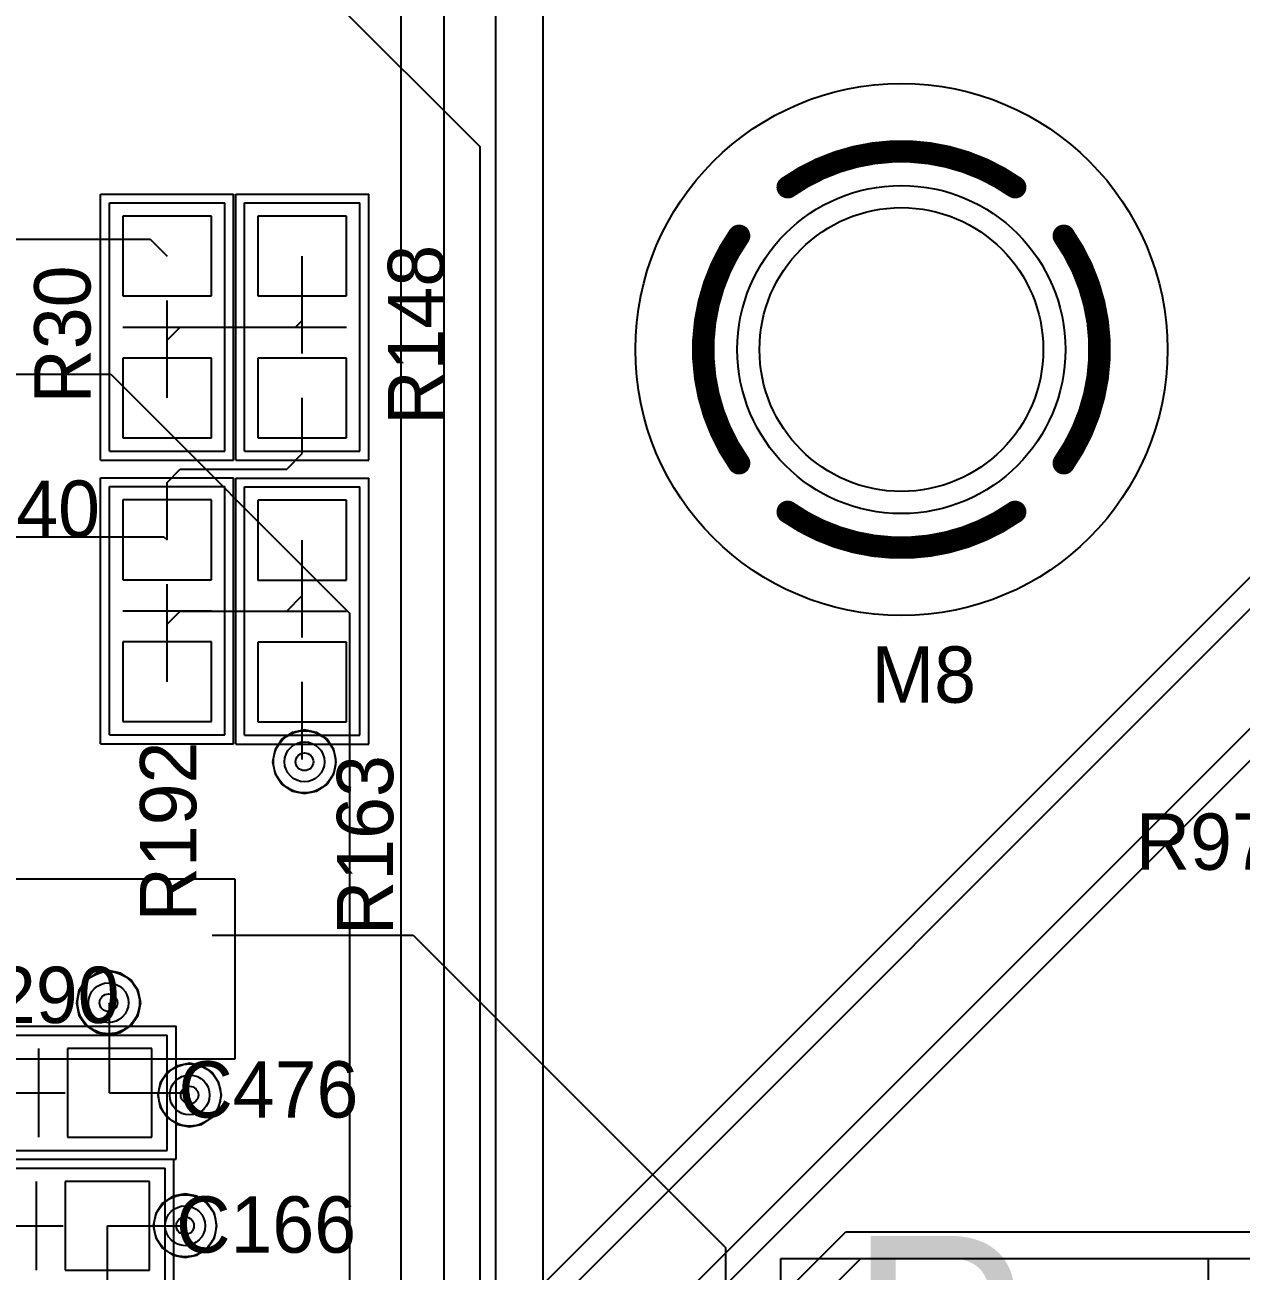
# Model space of a CAD drawing. Extents: x 28 to 300, y 18 to 330.
# Drawn here: x 204.35 to 218.06, y 167.66 to 181.71 of the extents above; entities that cross this region are included whole.
import ezdxf

# ---------------------------------------------------------------- set-up
doc = ezdxf.new("R2010")
doc.units = 0
for name, color, linetype in [('BOTTOMLAYER', 5, 'CONTINUOUS'), ('BOTTOMSOLDER', 6, 'CONTINUOUS'), ('DRILLDRAWING', 1, 'CONTINUOUS'), ('INTERNALPLANE1', 76, 'CONTINUOUS'), ('INTERNALPLANE6', 136, 'CONTINUOUS'), ('MECHANICAL14', 56, 'CONTINUOUS'), ('MECHANICAL15', 56, 'CONTINUOUS'), ('MIDLAYER1', 16, 'CONTINUOUS'), ('MIDLAYER3', 90, 'CONTINUOUS'), ('MULTILAYER', 9, 'CONTINUOUS'), ('PADHOLELAYER', 156, 'CONTINUOUS'), ('TOPLAYER', 1, 'CONTINUOUS'), ('TOPOVERLAY', 2, 'CONTINUOUS'), ('TOPPASTE', 8, 'CONTINUOUS'), ('TOPSOLDER', 216, 'CONTINUOUS'), ('VIAHOLELAYER', 16, 'CONTINUOUS')]:
    doc.layers.add(name, color=color, linetype=linetype)

msp = doc.modelspace()

# ---------------------------------------------------------------- linework, layer by layer
at = {"layer": 'BOTTOMLAYER'}
for p, q in [((198.94, 172.08), (206.713, 172.08)), ((206.713, 172.08), (206.713, 170.048)), ((206.459, 171.445), (208.725, 171.445)), ((208.725, 171.445), (212.25, 167.92)), ((205.29, 171.045), (205.152, 171.018)), ((205.429, 171.018), (205.29, 171.045)), ((205.034, 170.939), (204.955, 170.822)), ((205.152, 171.018), (205.034, 170.939)), ((205.547, 170.939), (205.429, 171.018)), ((205.625, 170.822), (205.547, 170.939)), ((204.955, 170.822), (204.928, 170.683)), ((205.653, 170.683), (205.625, 170.822)), ((204.928, 170.683), (204.955, 170.544)), ((205.625, 170.544), (205.653, 170.683)), ((204.955, 170.544), (205.034, 170.427)), ((205.547, 170.427), (205.625, 170.544)), ((205.034, 170.427), (205.152, 170.348)), ((205.152, 170.348), (205.29, 170.32)), ((205.29, 170.32), (205.429, 170.348)), ((205.429, 170.348), (205.547, 170.427)), ((206.713, 170.048), (197.086, 170.048)), ((212.25, 154.725), (212.25, 167.92))]:
    msp.add_line(p, q, dxfattribs=at)
for centre, radius in [((214.231, 178.049), 3), ((207.5, 173.4), 0.225), ((205.29, 170.683), 0.225), ((206.205, 169.642), 0.225), ((206.154, 168.168), 0.225)]:
    msp.add_circle(centre, radius, dxfattribs=at)
at = {"layer": 'BOTTOMSOLDER'}
msp.add_circle((214.231, 178.049), 3, dxfattribs=at)
at = {"layer": 'DRILLDRAWING'}
for centre, radius in [((214.231, 178.049), 1.6), ((207.5, 173.4), 0.1), ((205.29, 170.683), 0.1), ((206.205, 169.642), 0.1), ((206.154, 168.168), 0.1)]:
    msp.add_circle(centre, radius, dxfattribs=at)
at = {"layer": 'INTERNALPLANE1'}
for centre, radius in [((214.231, 178.049), 1.85), ((207.5, 173.4), 0.35), ((205.29, 170.683), 0.35), ((206.205, 169.642), 0.35), ((206.154, 168.168), 0.35)]:
    msp.add_circle(centre, radius, dxfattribs=at)
at = {"layer": 'INTERNALPLANE6', "const_width": 0.254}
for points in [[(212.949, 179.88, -0.315299), (215.513, 179.88)], [(212.4, 176.767, -0.315299), (212.4, 179.331)], [(216.062, 179.331, -0.315299), (216.062, 176.767)], [(215.513, 176.218, -0.315299), (212.949, 176.218)]]:
    msp.add_lwpolyline(points, format="xyb", dxfattribs=at)
at = {"layer": 'INTERNALPLANE6', "const_width": 0.127}
for points in [[(212.886, 179.88, 1), (213.013, 179.88, 1)], [(215.45, 179.88, 1), (215.577, 179.88, 1)], [(212.337, 179.331, 1), (212.464, 179.331, 1)], [(215.999, 179.331, 1), (216.126, 179.331, 1)], [(212.337, 176.767, 1), (212.464, 176.767, 1)], [(215.999, 176.767, 1), (216.126, 176.767, 1)], [(212.886, 176.218, 1), (213.013, 176.218, 1)], [(215.45, 176.218, 1), (215.577, 176.218, 1)]]:
    msp.add_lwpolyline(points, format="xyb", close=True, dxfattribs=at)
at = {"layer": 'MECHANICAL14'}
for p, q in [((205.301, 176.903), (205.301, 179.703)), ((205.301, 179.703), (206.601, 179.703)), ((206.601, 176.903), (206.601, 179.703)), ((206.825, 176.903), (206.825, 179.703)), ((206.825, 179.703), (208.125, 179.703)), ((208.125, 176.903), (208.125, 179.703)), ((205.301, 176.903), (206.601, 176.903)), ((206.825, 176.903), (208.125, 176.903)), ((205.3, 173.703), (205.3, 176.503)), ((205.3, 176.503), (206.6, 176.503)), ((206.6, 173.703), (206.6, 176.503)), ((206.825, 176.5), (208.125, 176.5)), ((206.825, 173.7), (206.825, 176.5)), ((208.125, 173.7), (208.125, 176.5)), ((205.3, 173.703), (206.6, 173.703)), ((206.825, 173.7), (208.125, 173.7)), ((203.053, 170.317), (205.953, 170.317)), ((205.953, 169.017), (205.953, 170.317)), ((203.053, 169.017), (205.953, 169.017)), ((203.028, 168.818), (205.928, 168.818)), ((205.928, 167.518), (205.928, 168.818))]:
    msp.add_line(p, q, dxfattribs=at)
at = {"layer": 'MECHANICAL15'}
for p, q in [((205.201, 176.803), (205.201, 179.803)), ((205.201, 179.803), (206.701, 179.803)), ((206.701, 176.803), (206.701, 179.803)), ((206.725, 179.803), (208.225, 179.803)), ((206.725, 176.803), (206.725, 179.803)), ((208.225, 176.803), (208.225, 179.803)), ((205.951, 178.003), (205.951, 178.603)), ((207.475, 178.003), (207.475, 178.603)), ((205.651, 178.303), (206.251, 178.303)), ((207.175, 178.303), (207.775, 178.303)), ((205.201, 176.803), (206.701, 176.803)), ((206.725, 176.803), (208.225, 176.803)), ((205.2, 173.603), (205.2, 176.603)), ((205.2, 176.603), (206.7, 176.603)), ((206.7, 173.603), (206.7, 176.603)), ((206.725, 176.6), (208.225, 176.6)), ((206.725, 173.6), (206.725, 176.6)), ((208.225, 173.6), (208.225, 176.6)), ((205.95, 174.803), (205.95, 175.403)), ((207.475, 174.8), (207.475, 175.4)), ((205.65, 175.103), (206.25, 175.103)), ((207.175, 175.1), (207.775, 175.1)), ((205.2, 173.603), (206.7, 173.603)), ((206.725, 173.6), (208.225, 173.6)), ((202.953, 170.417), (206.053, 170.417)), ((206.053, 168.917), (206.053, 170.417)), ((204.503, 169.367), (204.503, 169.967)), ((204.203, 169.667), (204.803, 169.667)), ((202.928, 168.918), (206.028, 168.918)), ((206.028, 167.418), (206.028, 168.918)), ((202.953, 168.917), (206.053, 168.917)), ((204.478, 167.868), (204.478, 168.468)), ((204.178, 168.168), (204.778, 168.168))]:
    msp.add_line(p, q, dxfattribs=at)
at = {"layer": 'MIDLAYER1'}
for p, q in [((198.048, 155.367), (228.502, 185.821)), ((198.153, 155.113), (228.608, 185.567)), ((196.172, 151.785), (228.735, 184.348)), ((196.277, 151.531), (228.84, 184.094))]:
    msp.add_line(p, q, dxfattribs=at)
for centre, radius in [((214.231, 178.049), 3), ((207.5, 173.4), 0.225), ((205.29, 170.683), 0.225), ((206.205, 169.642), 0.225), ((206.154, 168.168), 0.225)]:
    msp.add_circle(centre, radius, dxfattribs=at)
at = {"layer": 'MIDLAYER3'}
for p, q in [((204.452, 185.364), (209.481, 180.335)), ((209.481, 154.071), (209.481, 180.335)), ((204.056, 177.77), (205.316, 177.77)), ((205.316, 177.77), (208.008, 175.077)), ((208.008, 175.077), (208.008, 157.526)), ((207.363, 173.732), (207.246, 173.654)), ((207.5, 173.759), (207.363, 173.732)), ((207.637, 173.732), (207.5, 173.759)), ((207.754, 173.654), (207.637, 173.732)), ((207.246, 173.654), (207.168, 173.537)), ((207.832, 173.537), (207.754, 173.654)), ((207.168, 173.537), (207.141, 173.4)), ((207.859, 173.4), (207.832, 173.537)), ((207.141, 173.4), (207.168, 173.263)), ((207.832, 173.263), (207.859, 173.4)), ((207.168, 173.263), (207.246, 173.146)), ((207.246, 173.146), (207.363, 173.068)), ((207.637, 173.068), (207.754, 173.146)), ((207.754, 173.146), (207.832, 173.263)), ((207.363, 173.068), (207.5, 173.041)), ((207.5, 173.041), (207.637, 173.068)), ((205.29, 171.042), (205.153, 171.014)), ((205.428, 171.014), (205.29, 171.042)), ((205.037, 170.937), (204.959, 170.82)), ((205.153, 171.014), (205.037, 170.937)), ((205.544, 170.937), (205.428, 171.014)), ((205.622, 170.82), (205.544, 170.937)), ((204.959, 170.82), (204.932, 170.683)), ((205.649, 170.683), (205.622, 170.82)), ((204.932, 170.683), (204.959, 170.546)), ((205.622, 170.546), (205.649, 170.683)), ((204.959, 170.546), (205.037, 170.429)), ((205.544, 170.429), (205.622, 170.546)), ((205.037, 170.429), (205.153, 170.351)), ((205.153, 170.351), (205.29, 170.324)), ((205.29, 170.324), (205.428, 170.351)), ((205.428, 170.351), (205.544, 170.429)), ((206.067, 169.973), (205.951, 169.895)), ((206.205, 170), (206.067, 169.973)), ((206.342, 169.973), (206.205, 170)), ((206.459, 169.895), (206.342, 169.973)), ((205.873, 169.779), (205.846, 169.642)), ((205.951, 169.895), (205.873, 169.779)), ((206.536, 169.779), (206.459, 169.895)), ((206.564, 169.642), (206.536, 169.779)), ((205.846, 169.642), (205.873, 169.504)), ((206.536, 169.504), (206.564, 169.642)), ((205.873, 169.504), (205.951, 169.388)), ((206.459, 169.388), (206.536, 169.504)), ((205.951, 169.388), (206.067, 169.31)), ((206.342, 169.31), (206.459, 169.388)), ((206.067, 169.31), (206.205, 169.283)), ((206.205, 169.283), (206.342, 169.31)), ((206.017, 168.5), (205.9, 168.422)), ((206.154, 168.527), (206.017, 168.5)), ((206.291, 168.5), (206.154, 168.527)), ((206.408, 168.422), (206.291, 168.5)), ((205.9, 168.422), (205.822, 168.306)), ((206.486, 168.306), (206.408, 168.422)), ((205.822, 168.306), (205.795, 168.168)), ((206.513, 168.168), (206.486, 168.306)), ((205.795, 168.168), (205.822, 168.031)), ((206.486, 168.031), (206.513, 168.168)), ((205.822, 168.031), (205.9, 167.915)), ((206.408, 167.915), (206.486, 168.031)), ((205.9, 167.915), (206.017, 167.837)), ((206.017, 167.837), (206.154, 167.809)), ((206.154, 167.809), (206.291, 167.837)), ((206.291, 167.837), (206.408, 167.915))]:
    msp.add_line(p, q, dxfattribs=at)
for centre, radius in [((214.231, 178.049), 3), ((207.5, 173.4), 0.225), ((205.29, 170.683), 0.225), ((206.205, 169.642), 0.225), ((206.154, 168.168), 0.225)]:
    msp.add_circle(centre, radius, dxfattribs=at)
at = {"layer": 'MULTILAYER'}
for centre, radius in [((214.231, 178.049), 3), ((207.5, 173.4), 0.225), ((205.29, 170.683), 0.225), ((206.205, 169.642), 0.225), ((206.154, 168.168), 0.225)]:
    msp.add_circle(centre, radius, dxfattribs=at)
at = {"layer": 'PADHOLELAYER'}
msp.add_circle((214.231, 178.049), 1.6, dxfattribs=at)
at = {"layer": 'TOPLAYER'}
for p, q in [((209.075, 161.107), (209.075, 188.091)), ((208.592, 161.234), (208.592, 184.907)), ((209.659, 161.107), (209.659, 184.628)), ((210.193, 161.056), (210.193, 183.307)), ((206.451, 179.553), (205.451, 179.553)), ((205.451, 179.553), (205.451, 178.653)), ((206.451, 178.653), (206.451, 179.553)), ((207.975, 179.553), (206.975, 179.553)), ((206.975, 179.553), (206.975, 178.653)), ((207.975, 178.653), (207.975, 179.553)), ((200.972, 179.294), (205.76, 179.294)), ((205.76, 179.294), (205.951, 179.103)), ((207.475, 178.378), (207.475, 179.103)), ((205.451, 178.653), (206.451, 178.653)), ((206.975, 178.653), (207.975, 178.653)), ((207.4, 178.303), (207.475, 178.378)), ((205.951, 178.154), (206.1, 178.303)), ((206.1, 178.303), (207.4, 178.303)), ((205.951, 177.503), (205.951, 178.154)), ((206.451, 177.953), (205.451, 177.953)), ((205.451, 177.953), (205.451, 177.053)), ((206.451, 177.053), (206.451, 177.953)), ((207.975, 177.953), (206.975, 177.953)), ((206.975, 177.953), (206.975, 177.053)), ((207.975, 177.053), (207.975, 177.953)), ((205.951, 177.503), (205.951, 177.579)), ((207.475, 176.875), (207.475, 177.503)), ((205.451, 177.053), (206.451, 177.053)), ((206.975, 177.053), (207.975, 177.053)), ((207.3, 176.7), (207.475, 176.875)), ((205.95, 176.55), (206.1, 176.7)), ((206.1, 176.7), (207.3, 176.7)), ((205.95, 175.903), (205.95, 176.55)), ((206.45, 176.353), (205.45, 176.353)), ((205.45, 176.353), (205.45, 175.453)), ((206.45, 175.453), (206.45, 176.353)), ((207.975, 176.35), (206.975, 176.35)), ((206.975, 176.35), (206.975, 175.45)), ((207.975, 175.45), (207.975, 176.35)), ((201.7, 175.937), (205.915, 175.937)), ((205.915, 175.937), (205.95, 175.903)), ((207.475, 175.275), (207.475, 175.9)), ((205.45, 175.453), (206.45, 175.453)), ((206.975, 175.45), (207.975, 175.45)), ((207.3, 175.1), (207.475, 175.275)), ((205.95, 174.953), (206.097, 175.1)), ((206.097, 175.1), (207.3, 175.1)), ((205.95, 174.303), (205.95, 174.953)), ((206.45, 174.753), (205.45, 174.753)), ((205.45, 174.753), (205.45, 173.853)), ((206.45, 173.853), (206.45, 174.753)), ((207.975, 174.75), (206.975, 174.75)), ((206.975, 174.75), (206.975, 173.85)), ((207.975, 173.85), (207.975, 174.75)), ((207.475, 173.425), (207.475, 174.3)), ((205.45, 173.853), (206.45, 173.853)), ((206.975, 173.85), (207.975, 173.85)), ((205.29, 170.683), (205.303, 170.67)), ((205.303, 169.667), (205.303, 170.67)), ((205.778, 170.167), (204.828, 170.167)), ((204.828, 170.167), (204.828, 169.167)), ((205.778, 169.167), (205.778, 170.167)), ((205.303, 169.667), (206.179, 169.667)), ((206.179, 169.667), (206.205, 169.642)), ((204.828, 169.167), (205.778, 169.167)), ((205.753, 168.668), (204.803, 168.668)), ((204.803, 168.668), (204.803, 167.668)), ((205.753, 167.668), (205.753, 168.668)), ((205.278, 168.168), (206.154, 168.168)), ((205.278, 167.241), (205.278, 168.168)), ((210.728, 165.225), (213.603, 168.1)), ((213.603, 168.1), (228.133, 168.1)), ((211.05, 165.075), (213.775, 167.8)), ((213.775, 167.8), (228.924, 167.8)), ((204.803, 167.668), (205.753, 167.668))]:
    msp.add_line(p, q, dxfattribs=at)
for centre, radius in [((214.231, 178.049), 3), ((207.5, 173.4), 0.225), ((205.29, 170.683), 0.225), ((206.205, 169.642), 0.225), ((206.154, 168.168), 0.225)]:
    msp.add_circle(centre, radius, dxfattribs=at)
at = {"layer": 'TOPOVERLAY'}
for p, q in [((205.451, 178.303), (206.451, 178.303)), ((206.975, 178.303), (207.975, 178.303)), ((205.45, 175.103), (206.45, 175.103)), ((206.975, 175.1), (207.975, 175.1)), ((204.503, 169.167), (204.503, 170.167)), ((204.478, 167.668), (204.478, 168.668)), ((212.87, 165.006), (212.87, 167.8)), ((212.87, 167.8), (222.014, 167.8)), ((217.696, 165.26), (217.696, 167.8))]:
    msp.add_line(p, q, dxfattribs=at)
at = {"layer": 'TOPPASTE'}
for p, q in [((206.451, 179.553), (205.451, 179.553)), ((205.451, 179.553), (205.451, 178.653)), ((206.451, 178.653), (206.451, 179.553)), ((207.975, 179.553), (206.975, 179.553)), ((206.975, 179.553), (206.975, 178.653)), ((207.975, 178.653), (207.975, 179.553)), ((205.451, 178.653), (206.451, 178.653)), ((206.975, 178.653), (207.975, 178.653)), ((206.451, 177.953), (205.451, 177.953)), ((205.451, 177.953), (205.451, 177.053)), ((206.451, 177.053), (206.451, 177.953)), ((207.975, 177.953), (206.975, 177.953)), ((206.975, 177.953), (206.975, 177.053)), ((207.975, 177.053), (207.975, 177.953)), ((205.451, 177.053), (206.451, 177.053)), ((206.975, 177.053), (207.975, 177.053)), ((206.45, 176.353), (205.45, 176.353)), ((205.45, 176.353), (205.45, 175.453)), ((206.45, 175.453), (206.45, 176.353)), ((207.975, 176.35), (206.975, 176.35)), ((206.975, 176.35), (206.975, 175.45)), ((207.975, 175.45), (207.975, 176.35)), ((205.45, 175.453), (206.45, 175.453)), ((206.975, 175.45), (207.975, 175.45)), ((206.45, 174.753), (205.45, 174.753)), ((205.45, 174.753), (205.45, 173.853)), ((206.45, 173.853), (206.45, 174.753)), ((207.975, 174.75), (206.975, 174.75)), ((206.975, 174.75), (206.975, 173.85)), ((207.975, 173.85), (207.975, 174.75)), ((205.45, 173.853), (206.45, 173.853)), ((206.975, 173.85), (207.975, 173.85)), ((205.778, 170.167), (204.828, 170.167)), ((204.828, 170.167), (204.828, 169.167)), ((205.778, 169.167), (205.778, 170.167)), ((204.828, 169.167), (205.778, 169.167)), ((205.753, 168.668), (204.803, 168.668)), ((204.803, 168.668), (204.803, 167.668)), ((205.753, 167.668), (205.753, 168.668)), ((204.803, 167.668), (205.753, 167.668))]:
    msp.add_line(p, q, dxfattribs=at)
at = {"layer": 'TOPSOLDER'}
for p, q in [((206.451, 179.553), (205.451, 179.553)), ((205.451, 179.553), (205.451, 178.653)), ((206.451, 178.653), (206.451, 179.553)), ((207.975, 179.553), (206.975, 179.553)), ((206.975, 179.553), (206.975, 178.653)), ((207.975, 178.653), (207.975, 179.553)), ((205.451, 178.653), (206.451, 178.653)), ((206.975, 178.653), (207.975, 178.653)), ((206.451, 177.953), (205.451, 177.953)), ((205.451, 177.953), (205.451, 177.053)), ((206.451, 177.053), (206.451, 177.953)), ((207.975, 177.953), (206.975, 177.953)), ((206.975, 177.953), (206.975, 177.053)), ((207.975, 177.053), (207.975, 177.953)), ((205.451, 177.053), (206.451, 177.053)), ((206.975, 177.053), (207.975, 177.053)), ((206.45, 176.353), (205.45, 176.353)), ((205.45, 176.353), (205.45, 175.453)), ((206.45, 175.453), (206.45, 176.353)), ((207.975, 176.35), (206.975, 176.35)), ((206.975, 176.35), (206.975, 175.45)), ((207.975, 175.45), (207.975, 176.35)), ((205.45, 175.453), (206.45, 175.453)), ((206.975, 175.45), (207.975, 175.45)), ((206.45, 174.753), (205.45, 174.753)), ((205.45, 174.753), (205.45, 173.853)), ((206.45, 173.853), (206.45, 174.753)), ((207.975, 174.75), (206.975, 174.75)), ((206.975, 174.75), (206.975, 173.85)), ((207.975, 173.85), (207.975, 174.75)), ((205.45, 173.853), (206.45, 173.853)), ((206.975, 173.85), (207.975, 173.85)), ((205.778, 170.167), (204.828, 170.167)), ((204.828, 170.167), (204.828, 169.167)), ((205.778, 169.167), (205.778, 170.167)), ((204.828, 169.167), (205.778, 169.167)), ((205.753, 168.668), (204.803, 168.668)), ((204.803, 168.668), (204.803, 167.668)), ((205.753, 167.668), (205.753, 168.668)), ((204.803, 167.668), (205.753, 167.668))]:
    msp.add_line(p, q, dxfattribs=at)
msp.add_circle((214.231, 178.049), 3, dxfattribs=at)
at = {"layer": 'VIAHOLELAYER'}
for centre in [(207.5, 173.4), (205.29, 170.683), (206.205, 169.642), (206.154, 168.168)]:
    msp.add_circle(centre, 0.1, dxfattribs=at)

# ---------------------------------------------------------------- texts
at = {"layer": 'TOPOVERLAY'}
for s, rotation, p in [('R148', 90, (209.075, 177.2)), ('R30', 90, (205.087, 177.439)), ('IC40', 360, (203.4, 175.937)), ('R192', 90, (206.28, 171.598)), ('R163', 90, (208.5, 171.445)), ('R97', 360, (216.873, 172.182)), ('C476', 360, (206.078, 169.388)), ('C166', 360, (206.052, 167.864))]:
    msp.add_text(s, height=0.635, rotation=rotation, dxfattribs=at).set_placement(p)
for s, height, p in [('M8', 0.635, (213.893, 174.066)), ('R290', 0.635, (203.385, 170.454)), ('Pwr', 2.286, (213.632, 165.768))]:
    msp.add_text(s, height=height, dxfattribs=at).set_placement(p)

doc.saveas('drawing.dxf')
